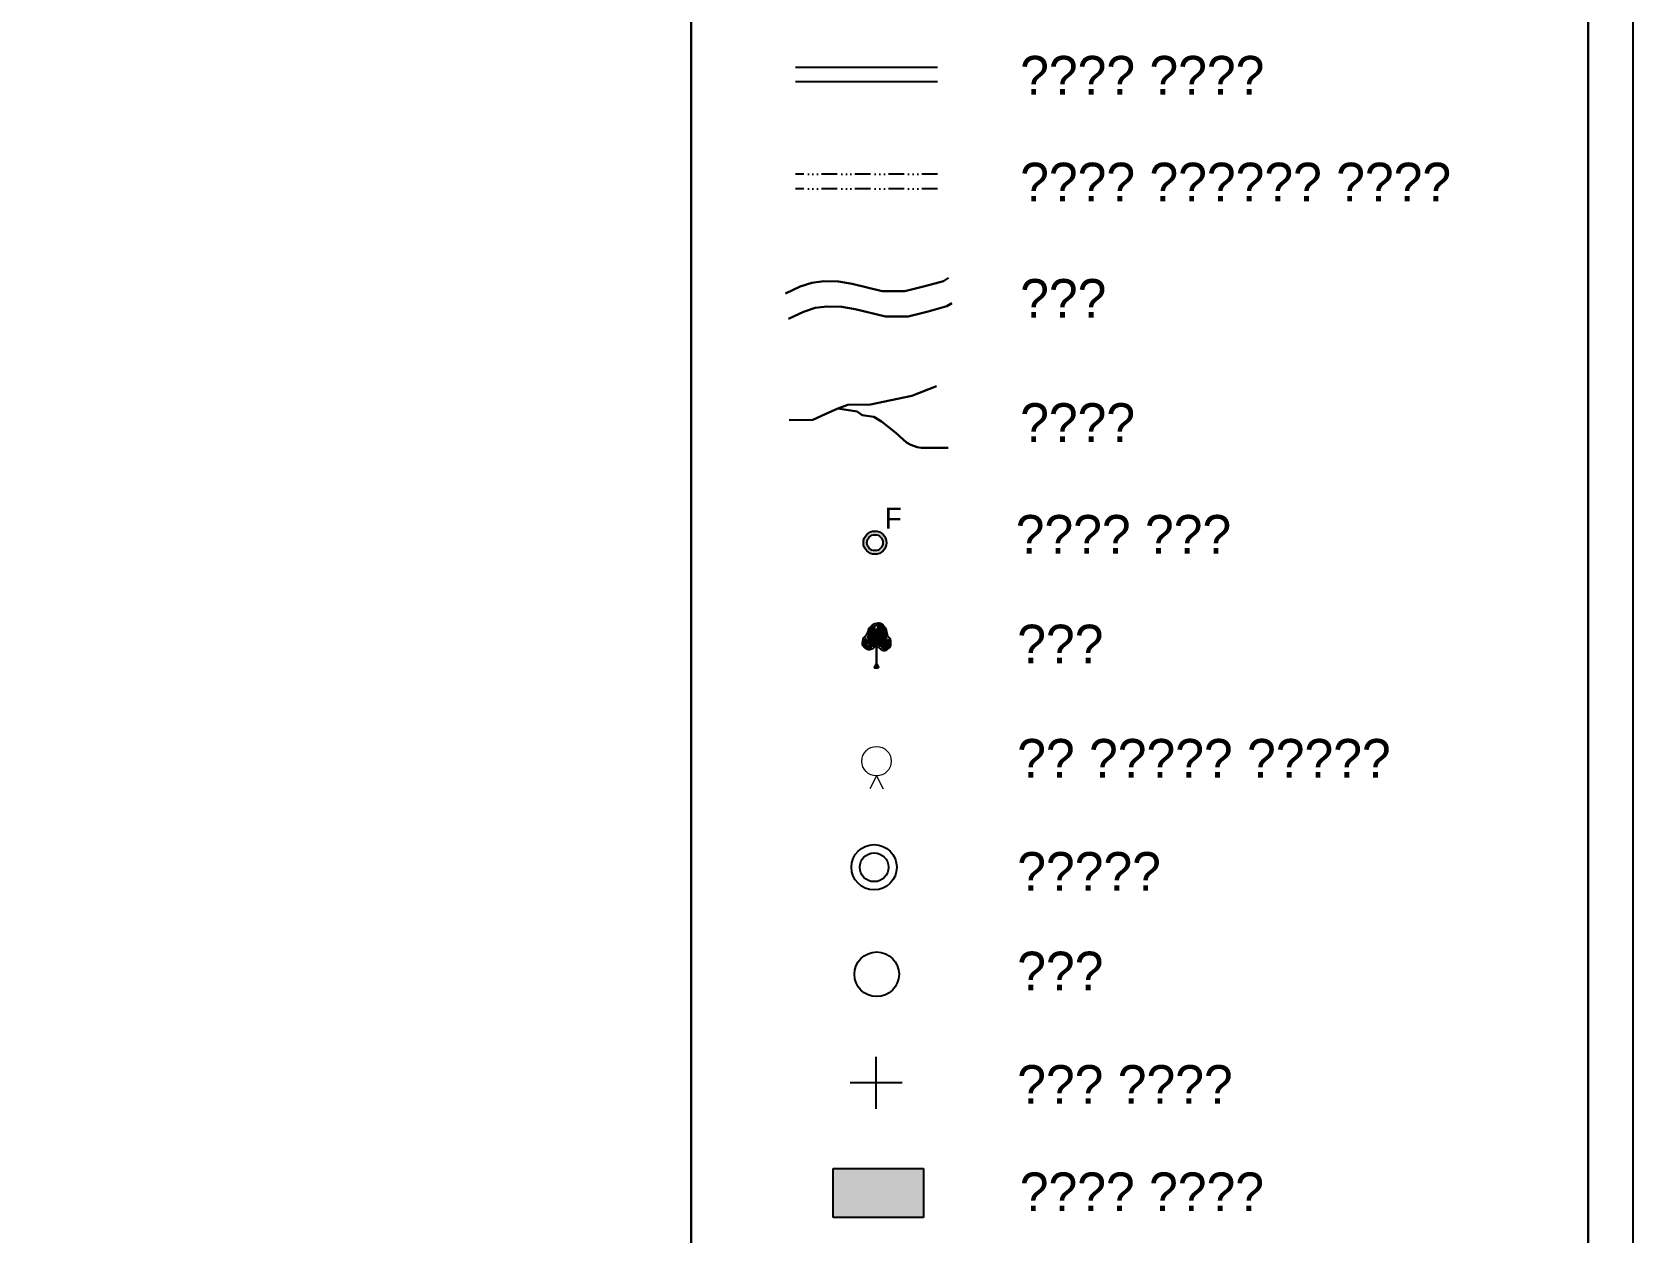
# Model space of a CAD drawing. Header units: millimetres. Extents: x -7 to 1312, y -1689 to 709.
# Drawn here: x 826.5 to 1070.7, y 353.3 to 536.4 of the extents above; entities that cross this region are included whole.
import ezdxf

# ---------------------------------------------------------------- set-up
doc = ezdxf.new("R2010")
doc.units = ezdxf.units.MM
doc.linetypes.add('ACAD_ISO14W100', pattern=[24, 12, -3, 0, -3, 0, -3, 0, -3])
for name, color, linetype in [('Image', 7, 'Continuous'), ('Legend', 250, 'Continuous'), ('Sym_F', 250, 'Continuous'), ('Sym_Seemachinh', 250, 'Continuous'), ('Sym_Shivchinh', 250, 'Continuous'), ('Sym_STONE', 250, 'Continuous'), ('Sym_Tree', 92, 'Continuous')]:
    doc.layers.add(name, color=color, linetype=linetype)
doc.styles.add('MtXpl_Mangal', font='mangal.ttf')
doc.styles.add('MtXpl_Sakal_Marathi', font='Sakal Marathi_N_Ship.TTF')
doc.styles.get("Standard").update_dxf_attribs({"font": 'SakalBharati.ttf'})
picture_1 = doc.add_image_def('image1.jpg', size_in_pixel=(14599, 11063))

# ---------------------------------------------------------------- blocks, each defined once
blk = doc.blocks.new('F')
at = {"layer": 'Sym_F'}
h = blk.add_hatch(color=256, dxfattribs=at)
h.paths.add_polyline_path([(-1, 0, 1), (1, 0, 1)])
h.paths.add_polyline_path([(0.69, 0, -1), (-0.69, 0, -1)], flags=16)
for radius in [1, 0.688]:
    blk.add_circle((0, 0), radius, dxfattribs=at)
at = {"layer": 'Sym_F', "linetype": 'Continuous'}
blk.add_text('F', height=1.8, dxfattribs=at).set_placement((0.85, 1.21, 1058.35))
blk = doc.blocks.new('Tree')
at = {"layer": 'Sym_Tree'}
for p, q in [((0.1, 3), (0, 2.99)), ((-0.16, 0), (0.13, 0))]:
    blk.add_line(p, q, dxfattribs=at)
at = {"layer": 'Sym_Tree', "color": 82, "const_width": 0.8}
for points in [[(-0.14, 1.47), (-0.1, 2.62)], [(-0.1, 1.46), (-0.06, 2.62)], [(0.05, 1.63), (0.1, 2.79)], [(0.2, 1.44), (0.24, 2.6)], [(-0.43, 1.74), (-0.28, 1.52)], [(-0.2, 1.68), (-0.05, 1.47)], [(0.6, 1.63), (0.38, 1.49)], [(0.44, 1.73), (0.59, 1.51)]]:
    blk.add_lwpolyline(points, dxfattribs=at)
at = {"layer": 'Sym_Tree', "color": 34}
blk.add_lwpolyline([(0, 0, 0.48, 0.16, 0), (0, 0.29, 0.16, 0.16, 0), (0, 1.48, 0.16, 0.16, 0)], format="xyseb", dxfattribs=at)
at = {"layer": 'Sym_Tree', "color": 82}
blk.add_open_spline([(-0.1, 1.43), (-0.17, 1.36), (-0.27, 1.24), (-0.46, 1.2), (-0.64, 1.21), (-0.79, 1.36), (-0.99, 1.53), (-0.9, 1.8), (-0.9, 2.07), (-0.59, 2.22), (-0.58, 2.58), (-0.35, 2.82), (-0.17, 2.98), (-0.04, 2.99), (0, 2.99)], degree=3, knots=[0, 0, 0, 0, 0.357151, 0.545743, 0.741494, 0.970117, 1.319935, 1.641608, 1.935314, 2.250626, 2.755061, 3.137005, 3.457298, 3.618487, 3.618487, 3.618487, 3.618487], dxfattribs=at)
blk.add_spline([(0.1, 1.43), (0.3, 1.22), (0.44, 1.16), (0.59, 1.16), (0.75, 1.25), (0.95, 1.45), (0.96, 1.7), (0.93, 1.94), (0.77, 2.13), (0.68, 2.52), (0.52, 2.78), (0.33, 2.96), (0.1, 3)], degree=3, dxfattribs=at)
for points in [[(-0.76, 2.11), (-0.78, 2.09), (-0.69, 2.19)], [(-0.47, 2.16), (-0.52, 1.63), (-0.76, 1.78), (-0.63, 2.04)], [(-0.63, 2.17), (-0.63, 2.23), (-0.74, 2.08)], [(-0.74, 2.14), (-0.74, 2.13), (-0.69, 2.19), (-0.63, 2.23)], [(-0.69, 2.19), (-0.63, 2.23), (-0.74, 2.08), (-0.74, 2.13)], [(-0.74, 2.08), (-0.74, 2.13), (-0.71, 2.1), (-0.63, 2.23)], [(-0.69, 2.19), (-0.69, 2.19), (-0.74, 2.14), (-0.74, 2.13)], [(-0.74, 2.08), (-0.63, 2.11), (-0.55, 2.17), (-0.63, 2.11)], [(-0.71, 2.1), (-0.63, 2.23), (-0.63, 2.17), (-0.58, 2.16)], [(-0.63, 2.14), (-0.63, 2.17), (-0.71, 2.1), (-0.63, 2.14)], [(-0.71, 2.1), (-0.63, 2.14), (-0.63, 2.17), (-0.7, 2.11)], [(-0.63, 2.17), (-0.7, 2.11), (-0.63, 2.14), (-0.63, 2.17)], [(-0.69, 2.19), (-0.63, 2.23), (-0.58, 2.36), (-0.6, 2.36)], [(-0.63, 2.27), (-0.63, 2.27), (-0.69, 2.19), (-0.63, 2.23)], [(-0.49, 2.45), (-0.58, 2.36), (-0.55, 2.17), (-0.63, 2.17)], [(-0.63, 2.17), (-0.63, 2.17), (-0.63, 2.17), (-0.63, 2.23)], [(-0.63, 2.14), (-0.63, 2.17), (-0.62, 2.21), (-0.63, 2.23)], [(-0.55, 2.17), (-0.63, 2.17), (-0.43, 2.16), (-0.22, 2.16)], [(-0.55, 2.17), (-0.63, 2.11), (-0.63, 2.04), (-0.63, 2.11)], [(-0.63, 2.04), (-0.63, 2.11), (-0.63, 2.17)], [(-0.63, 2.17), (-0.63, 2.17), (-0.63, 2.17)], [(-0.63, 2.17), (-0.58, 2.16), (-0.63, 2.14), (-0.63, 2.17)], [(-0.47, 2.16), (-0.55, 2.17), (-0.62, 1.97), (-0.63, 2.04)], [(-0.62, 2.27), (-0.62, 2.21), (-0.54, 2.47), (-0.54, 2.5)], [(-0.58, 2.36), (-0.6, 2.36), (-0.61, 2.32), (-0.62, 2.3)], [(-0.62, 2.24), (-0.62, 2.21), (-0.58, 2.36), (-0.56, 2.28)], [(-0.61, 2.32), (-0.58, 2.36), (-0.62, 2.27), (-0.62, 2.21)], [(-0.61, 2.32), (-0.62, 2.3), (-0.62, 2.24), (-0.62, 2.21)], [(-0.58, 2.36), (-0.56, 2.28), (-0.61, 2.32), (-0.58, 2.36)], [(-0.57, 2.44), (-0.6, 2.36), (-0.49, 2.59), (-0.5, 2.59)], [(-0.55, 2.54), (-0.57, 2.47), (-0.57, 2.44), (-0.6, 2.36)], [(-0.55, 2.48), (-0.55, 2.5), (-0.6, 2.36), (-0.59, 2.36)], [(-0.57, 2.4), (-0.6, 2.36), (-0.57, 2.47), (-0.54, 2.47)], [(-0.58, 2.39), (-0.57, 2.43), (-0.57, 2.4), (-0.6, 2.36)], [(-0.6, 2.36), (-0.59, 2.36), (-0.57, 2.39), (-0.57, 2.4)], [(-0.45, 2.73), (-0.52, 2.6), (-0.55, 2.48), (-0.58, 2.36)], [(-0.39, 2.55), (-0.5, 2.59), (-0.49, 2.45), (-0.58, 2.36)], [(-0.55, 2.48), (-0.58, 2.36), (-0.42, 2.42), (-0.39, 2.55)], [(-0.56, 2.46), (-0.55, 2.54), (-0.58, 2.39), (-0.57, 2.43)], [(-0.57, 2.47), (-0.54, 2.47), (-0.55, 2.54), (-0.57, 2.47)], [(-0.57, 2.39), (-0.57, 2.4), (-0.57, 2.43), (-0.55, 2.5)], [(-0.55, 2.54), (-0.52, 2.6), (-0.56, 2.46), (-0.55, 2.54)], [(-0.39, 2.55), (-0.46, 2.69), (-0.52, 2.6), (-0.55, 2.5)], [(-0.52, 2.6), (-0.55, 2.5), (-0.49, 2.45), (-0.39, 2.55)], [(-0.55, 2.5), (-0.53, 2.57), (-0.52, 2.6), (-0.53, 2.57)], [(-0.52, 2.6), (-0.53, 2.57), (-0.55, 2.54), (-0.52, 2.6)], [(-0.55, 2.54), (-0.55, 2.54), (-0.55, 2.5), (-0.53, 2.57)], [(-0.54, 2.47), (-0.54, 2.5), (-0.55, 2.48), (-0.55, 2.5)], [(-0.55, 2.17), (-0.32, 2.2), (-0.49, 2.45), (-0.38, 2.29)], [(-0.49, 2.45), (-0.38, 2.29), (-0.32, 2.2), (-0.55, 2.17)], [(-0.29, 2.35), (-0.32, 2.2), (-0.55, 2.17), (-0.32, 2.2)], [(-0.32, 2.2), (-0.55, 2.17), (-0.43, 2.16)], [(-0.47, 2.16), (-0.35, 2.09), (-0.47, 2.16), (-0.55, 2.17)], [(0, 2.99), (-0.31, 2.84), (-0.45, 2.73), (-0.52, 2.6)], [(-0.49, 2.59), (-0.5, 2.59), (-0.38, 2.77), (-0.31, 2.84)], [(-0.49, 2.45), (-0.39, 2.55), (-0.39, 2.55), (-0.5, 2.59)], [(-0.26, 2.44), (-0.1, 2.44), (-0.29, 2.35), (-0.49, 2.45)], [(-0.29, 2.35), (-0.49, 2.45), (-0.29, 2.35), (-0.32, 2.2)], [(-0.35, 2.09), (-0.33, 2.16), (-0.47, 2.16), (-0.35, 2.09)], [(-0.42, 2.42), (-0.39, 2.55), (-0.39, 2.55), (-0.46, 2.69)], [(-0.38, 2.77), (-0.31, 2.84), (-0.45, 2.73), (-0.38, 2.77)], [(-0.39, 2.55), (-0.45, 2.66), (-0.41, 2.72), (-0.26, 2.81)], [(-0.45, 2.73), (-0.38, 2.77), (-0.4, 2.72), (-0.42, 2.74)], [(-0.4, 2.72), (-0.42, 2.74), (-0.45, 2.68), (-0.45, 2.66)], [(-0.45, 2.68), (-0.45, 2.66), (-0.43, 2.7), (-0.4, 2.72)], [(-0.41, 2.69), (-0.44, 2.68), (-0.45, 2.66), (-0.41, 2.69)], [(-0.45, 2.66), (-0.41, 2.69), (-0.07, 2.53), (0.05, 2.48)], [(-0.41, 2.69), (-0.41, 2.71), (-0.41, 2.69), (-0.44, 2.68)], [(-0.43, 2.7), (-0.4, 2.72), (0, 2.99), (-0.09, 2.98)], [(-0.43, 2.16), (-0.22, 2.16), (0.02, 2.32), (0.07, 2.48)], [(-0.41, 2.65), (-0.25, 2.61), (-0.26, 2.81), (0.06, 2.94)], [(-0.41, 2.72), (-0.26, 2.81), (-0.25, 2.61), (-0.41, 2.69)], [(-0.3, 2.8), (-0.26, 2.81), (-0.41, 2.69), (-0.41, 2.71)], [(-0.25, 2.61), (-0.41, 2.69), (-0.41, 2.65), (-0.25, 2.61)], [(-0.28, 2.82), (-0.37, 2.77), (-0.4, 2.72), (-0.28, 2.82)], [(-0.27, 2.82), (-0.37, 2.77), (-0.39, 2.71), (-0.37, 2.69)], [(-0.39, 2.71), (-0.37, 2.69), (-0.3, 2.8), (-0.26, 2.81)], [(-0.26, 2.81), (0.06, 2.94), (-0.27, 2.82), (-0.37, 2.77)], [(-0.31, 2.84), (-0.18, 2.9), (-0.28, 2.82), (-0.37, 2.77)], [(0.27, 1.83), (-0.21, 1.81), (-0.27, 2.16), (-0.32, 1.63)], [(-0.18, 2.9), (-0.17, 2.95), (-0.25, 2.9), (-0.31, 2.84)], [(-0.25, 2.9), (-0.31, 2.84), (-0.18, 2.9), (-0.24, 2.9)], [(-0.18, 2.9), (-0.24, 2.9), (-0.31, 2.84), (-0.18, 2.9)], [(-0.26, 2.44), (-0.29, 2.35), (-0.29, 2.35), (-0.26, 2.44)], [(0.2, 2.99), (-0.06, 2.82), (-0.26, 2.82), (0, 2.99)], [(-0.26, 2.82), (0, 2.99), (0.09, 2.99), (0.04, 2.93)], [(-0.07, 2.53), (0.05, 2.48), (-0.26, 2.44), (-0.1, 2.44)], [(0, 2.99), (-0.09, 2.98), (-0.17, 2.95), (-0.25, 2.9)], [(-0.17, 2.95), (-0.25, 2.9), (-0.12, 2.96), (-0.09, 2.98)], [(-0.1, 2.97), (-0.12, 2.96), (-0.25, 2.9), (-0.18, 2.9)], [(-0.1, 2.97), (-0.18, 2.9), (-0.18, 2.93), (-0.25, 2.9)], [(-0.18, 2.93), (-0.25, 2.9), (-0.18, 2.9), (-0.17, 2.95)], [(0.28, 2.6), (-0.05, 2.61), (-0.19, 2.55), (-0.24, 2.66)], [(-0.09, 2.35), (-0.06, 2.44), (0.27, 1.83), (-0.21, 1.81)], [(-0.2, 2.72), (-0.08, 2.82), (0.2, 2.99), (0.28, 2.6)], [(-0.06, 2.79), (-0.06, 2.82), (-0.2, 2.72), (-0.08, 2.82)], [(-0.12, 2.96), (-0.09, 2.98), (-0.18, 2.95), (-0.09, 2.98)], [(-0.18, 2.95), (-0.09, 2.98), (-0.1, 2.97), (-0.12, 2.96)], [(-0.13, 2.95), (-0.13, 2.95), (-0.1, 2.97), (-0.18, 2.9)], [(-0.13, 2.96), (-0.13, 2.96), (-0.18, 2.95), (-0.18, 2.9)], [(-0.18, 2.95), (-0.18, 2.9), (-0.13, 2.96), (-0.14, 2.95)], [(-0.13, 2.96), (-0.14, 2.95), (-0.13, 2.95)], [(0.28, 2.6), (-0.05, 2.61), (-0.06, 2.44), (-0.09, 2.35)], [(0, 2.99), (0.1, 3), (0.2, 2.99), (-0.06, 2.82)], [(0.2, 2.99), (0.28, 2.6), (-0.05, 2.61), (-0.06, 2.81)], [(0.37, 2.93), (0.29, 2.97), (-0.06, 2.81), (-0.06, 2.8)], [(-0.06, 2.81), (-0.06, 2.8), (-0.06, 2.82)], [(-0.06, 2.82), (-0.06, 2.82), (-0.06, 2.79), (-0.06, 2.82)], [(-0.05, 2.61), (-0.06, 2.81), (0.28, 2.6), (-0.05, 2.61)], [(0.22, 2.32), (0.27, 2.48), (0.28, 2.6), (-0.05, 2.61)], [(0.09, 2.99), (0.04, 2.93), (-0.03, 2.91), (0.02, 2.96)], [(-0.03, 2.91), (-0.02, 2.94), (0.02, 2.96), (0, 2.99)], [(-0.03, 2.91), (0.02, 2.96), (0.04, 2.93), (-0.03, 2.91)], [(0.04, 2.93), (-0.03, 2.91), (-0.02, 2.94), (0.02, 2.96)], [(0.41, 2.32), (0.39, 2.41), (-0.01, 1.85), (0.46, 1.77)], [(0.02, 2.96), (0, 2.99), (0.09, 2.99), (0.02, 2.96)], [(0.09, 2.99), (0.02, 2.96), (0.1, 3), (0.2, 2.99)], [(0.1, 2.32), (0.07, 2.49), (0.08, 2.61), (0.41, 2.58)], [(0.52, 2.11), (0.31, 2.14), (0.1, 2.32), (0.07, 2.49)], [(0.57, 2.67), (0.46, 2.79), (0.2, 2.99), (0.08, 2.61)], [(0.2, 2.99), (0.08, 2.61), (0.41, 2.58), (0.45, 2.78)], [(0.41, 2.58), (0.45, 2.78), (0.08, 2.61), (0.41, 2.58)], [(0.08, 2.61), (0.41, 2.58), (0.39, 2.41), (0.41, 2.32)], [(0.08, 2.61), (0.41, 2.58), (0.54, 2.5), (0.6, 2.6)], [(0.12, 2.95), (0.09, 2.97), (0.17, 2.93), (0.09, 2.97)], [(0.17, 2.93), (0.09, 2.97), (0.1, 2.96), (0.12, 2.95)], [(0.6, 2.6), (0.57, 2.64), (0.21, 2.53), (0.09, 2.49)], [(0.21, 2.53), (0.09, 2.49), (0.39, 2.41), (0.23, 2.43)], [(0.1, 3), (0.2, 2.99), (0.32, 2.95), (0.29, 2.97)], [(0.12, 2.95), (0.14, 2.94), (0.13, 2.94)], [(0.56, 2.6), (0.41, 2.58), (0.45, 2.78), (0.14, 2.95)], [(0.45, 2.78), (0.14, 2.95), (0.45, 2.78), (0.54, 2.73)], [(0.2, 2.99), (0.5, 2.8), (0.62, 2.67), (0.67, 2.54)], [(0.6, 2.65), (0.57, 2.67), (0.2, 2.99), (0.29, 2.97)], [(0.2, 2.99), (0.29, 2.97), (0.37, 2.93), (0.44, 2.87)], [(0.39, 2.41), (0.23, 2.43), (0.41, 2.32), (0.62, 2.39)], [(0.37, 2.93), (0.44, 2.87), (0.32, 2.95), (0.29, 2.97)], [(0.3, 2.96), (0.32, 2.95), (0.44, 2.87), (0.38, 2.88)], [(0.33, 2.94), (0.33, 2.94), (0.3, 2.96), (0.38, 2.88)], [(0.3, 2.96), (0.38, 2.88), (0.37, 2.91), (0.44, 2.87)], [(0.44, 2.87), (0.38, 2.88), (0.33, 2.94), (0.33, 2.95)], [(0.33, 2.94), (0.33, 2.95), (0.37, 2.93), (0.38, 2.88)], [(0.37, 2.93), (0.38, 2.88), (0.33, 2.95), (0.34, 2.94)], [(0.37, 2.91), (0.44, 2.87), (0.38, 2.88), (0.37, 2.93)], [(0.38, 2.88), (0.37, 2.93), (0.44, 2.87), (0.5, 2.8)], [(0.44, 2.87), (0.5, 2.8), (0.38, 2.88), (0.43, 2.87)], [(0.38, 2.88), (0.43, 2.87), (0.5, 2.8), (0.38, 2.88)], [(0.5, 2.8), (0.38, 2.88), (0.46, 2.79), (0.54, 2.73)], [(0.39, 2.41), (0.41, 2.32), (0.41, 2.32), (0.39, 2.41)], [(0.58, 2.67), (0.45, 2.78), (0.41, 2.58), (0.57, 2.64)], [(0.41, 2.58), (0.57, 2.64), (0.56, 2.6), (0.41, 2.58)], [(0.41, 2.32), (0.62, 2.39), (0.41, 2.32), (0.42, 2.16)], [(0.41, 2.32), (0.42, 2.16), (0.65, 2.11), (0.42, 2.16)], [(0.65, 2.11), (0.42, 2.16), (0.62, 2.39), (0.49, 2.25)], [(0.62, 2.39), (0.49, 2.25), (0.42, 2.16), (0.65, 2.11)], [(0.42, 2.16), (0.65, 2.11), (0.52, 2.11)], [(0.54, 2.5), (0.6, 2.6), (0.58, 2.67), (0.45, 2.78)], [(0.45, 2.78), (0.54, 2.73), (0.55, 2.66), (0.53, 2.65)], [(0.55, 2.66), (0.53, 2.65), (0.47, 2.76), (0.45, 2.78)], [(0.47, 2.76), (0.45, 2.78), (0.57, 2.64), (0.58, 2.66)], [(0.46, 2.79), (0.54, 2.73), (0.57, 2.67), (0.46, 2.79)], [(0.47, 2.54), (0.48, 2.5), (0.49, 2.47), (0.47, 2.54)], [(0.64, 2.53), (0.65, 2.53), (0.55, 2.72), (0.5, 2.8)], [(0.55, 2.72), (0.5, 2.8), (0.62, 2.67), (0.55, 2.72)], [(0.55, 2.37), (0.54, 2.5), (0.54, 2.5), (0.62, 2.64)], [(0.54, 2.5), (0.62, 2.64), (0.67, 2.54), (0.68, 2.43)], [(0.67, 2.54), (0.68, 2.43), (0.62, 2.39), (0.54, 2.5)], [(0.62, 2.39), (0.54, 2.5), (0.54, 2.5), (0.65, 2.53)], [(0.54, 2.5), (0.65, 2.53), (0.62, 2.39), (0.7, 2.29)], [(0.69, 2.41), (0.7, 2.29), (0.55, 2.37), (0.54, 2.5)], [(0.62, 2.67), (0.55, 2.72), (0.57, 2.67), (0.59, 2.69)], [(0.57, 2.67), (0.59, 2.69), (0.61, 2.62), (0.6, 2.6)], [(0.61, 2.62), (0.6, 2.6), (0.6, 2.65), (0.57, 2.67)], [(0.57, 2.64), (0.58, 2.66), (0.57, 2.64), (0.6, 2.62)], [(0.57, 2.64), (0.6, 2.62), (0.6, 2.6), (0.57, 2.64)], [(0.62, 2.67), (0.67, 2.54), (0.69, 2.41), (0.7, 2.29)], [(0.62, 2.39), (0.7, 2.29), (0.65, 2.11), (0.72, 2.09)], [(0.7, 2.37), (0.72, 2.29), (0.64, 2.53), (0.65, 2.53)], [(0.68, 2.43), (0.68, 2.5), (0.67, 2.54), (0.68, 2.5)], [(0.69, 2.47), (0.67, 2.54), (0.69, 2.4), (0.69, 2.47)], [(0.73, 2.19), (0.72, 2.14), (0.68, 2.41), (0.67, 2.43)], [(0.68, 2.41), (0.67, 2.43), (0.69, 2.41), (0.68, 2.43)], [(0.73, 2.17), (0.72, 2.14), (0.7, 2.29), (0.67, 2.21)], [(0.7, 2.29), (0.67, 2.21), (0.72, 2.25), (0.7, 2.29)], [(0.69, 2.47), (0.69, 2.47), (0.68, 2.43), (0.68, 2.5)], [(0.7, 2.4), (0.68, 2.41), (0.69, 2.47), (0.7, 2.4)], [(0.69, 2.41), (0.68, 2.43), (0.72, 2.29), (0.7, 2.29)], [(0.7, 2.32), (0.7, 2.33), (0.69, 2.36), (0.68, 2.43)], [(0.7, 2.33), (0.72, 2.29), (0.7, 2.4), (0.68, 2.41)], [(0.69, 2.4), (0.69, 2.47), (0.7, 2.32), (0.69, 2.36)], [(0.69, 2.47), (0.7, 2.4), (0.7, 2.37), (0.72, 2.29)], [(0.7, 2.32), (0.69, 2.36), (0.7, 2.33), (0.72, 2.29)], [(0.72, 2.29), (0.7, 2.29), (0.7, 2.32), (0.7, 2.33)], [(0.79, 2.11), (0.73, 2.15), (0.7, 2.29), (0.72, 2.29)], [(0.7, 2.29), (0.72, 2.29), (0.72, 2.25), (0.73, 2.22)], [(0.72, 2.25), (0.7, 2.29), (0.73, 2.19), (0.72, 2.14)], [(0.72, 2.25), (0.73, 2.22), (0.73, 2.17), (0.72, 2.14)], [(0.74, 2.2), (0.74, 2.2), (0.79, 2.11), (0.73, 2.15)], [(-0.83, 1.97), (-0.9, 1.88), (-0.95, 1.62), (-0.58, 1.59)], [(-0.92, 1.7), (-0.95, 1.62), (-0.9, 1.88), (-0.93, 1.7)], [(-0.92, 1.7), (-0.92, 1.7), (-0.92, 1.7), (-0.95, 1.62)], [(-0.95, 1.62), (-0.58, 1.59), (-0.59, 1.22), (-0.67, 1.26)], [(-0.89, 1.45), (-0.93, 1.53), (-0.95, 1.62), (-0.66, 1.29)], [(-0.95, 1.62), (-0.66, 1.29), (-0.67, 1.27), (-0.76, 1.35)], [(-0.73, 1.36), (-0.76, 1.35), (-0.95, 1.62), (-0.73, 1.36)], [(-0.95, 1.62), (-0.73, 1.36), (-0.73, 1.36), (-0.93, 1.53)], [(-0.87, 1.44), (-0.93, 1.53), (-0.93, 1.53), (-0.95, 1.62)], [(-0.93, 1.53), (-0.95, 1.62), (-0.93, 1.54), (-0.91, 1.51)], [(-0.93, 1.54), (-0.91, 1.51), (-0.9, 1.88), (-0.87, 1.85)], [(-0.9, 1.88), (-0.93, 1.7), (-0.87, 1.85), (-0.87, 1.86)], [(-0.59, 1.22), (-0.67, 1.26), (-0.89, 1.45), (-0.93, 1.53)], [(-0.73, 1.36), (-0.93, 1.53), (-0.87, 1.44), (-0.93, 1.53)], [(-0.9, 1.88), (-0.87, 1.85), (-0.92, 1.7)], [(-0.85, 2.05), (-0.88, 1.99), (-0.89, 1.93), (-0.9, 1.88)], [(-0.77, 2.05), (-0.76, 1.78), (-0.9, 1.89), (-0.76, 1.78)], [(-0.89, 1.93), (-0.9, 1.88), (-0.82, 1.85), (-0.74, 2.01)], [(-0.9, 1.89), (-0.76, 1.78), (-0.69, 1.97), (-0.74, 2.01)], [(-0.85, 1.96), (-0.85, 1.96), (-0.83, 1.97), (-0.9, 1.88)], [(-0.85, 1.96), (-0.89, 1.94), (-0.86, 1.95), (-0.87, 2)], [(-0.86, 1.95), (-0.87, 2), (-0.88, 1.94), (-0.89, 1.94)], [(-0.88, 1.94), (-0.89, 1.94), (-0.89, 1.93), (-0.85, 1.97)], [(-0.89, 1.93), (-0.85, 1.97), (-0.85, 1.97)], [(-0.88, 1.91), (-0.88, 1.91), (-0.85, 1.96), (-0.89, 1.94)], [(-0.74, 2.08), (-0.77, 2.08), (-0.85, 2.05), (-0.88, 1.99)], [(-0.78, 2.04), (-0.82, 2.04), (-0.87, 2), (-0.88, 1.91)], [(-0.87, 2), (-0.88, 1.91), (-0.84, 1.97), (-0.83, 2.02)], [(-0.84, 1.94), (-0.84, 1.97), (-0.88, 1.91)], [(-0.83, 2.02), (-0.82, 2.04), (-0.87, 2), (-0.85, 2.05)], [(-0.87, 2), (-0.85, 2.05), (-0.84, 1.94), (-0.84, 1.97)], [(-0.86, 1.89), (-0.69, 1.93), (-0.85, 1.91), (-0.87, 1.85)], [(-0.85, 1.91), (-0.87, 1.85), (-0.85, 1.77), (-0.82, 1.83)], [(-0.85, 1.84), (-0.84, 1.87), (-0.87, 1.44), (-0.81, 1.4)], [(-0.87, 1.85), (-0.87, 1.86), (-0.58, 1.59), (-0.65, 1.65)], [(-0.87, 1.44), (-0.81, 1.4), (-0.67, 1.26), (-0.76, 1.34)], [(-0.82, 1.83), (-0.81, 1.8), (-0.86, 1.89), (-0.69, 1.93)], [(-0.8, 2.04), (-0.55, 2.12), (-0.85, 2.05), (-0.82, 2.08)], [(-0.85, 2.05), (-0.82, 2.08), (-0.8, 2.1), (-0.77, 2.12)], [(-0.85, 1.97), (-0.85, 1.97), (-0.85, 1.96)], [(-0.85, 1.77), (-0.82, 1.83), (-0.85, 1.84), (-0.84, 1.87)], [(-0.78, 2.02), (-0.84, 1.97), (-0.75, 2.03), (-0.77, 2.05)], [(-0.84, 1.97), (-0.83, 2.02), (-0.78, 2.04)], [(-0.82, 1.85), (-0.74, 2.01), (-0.78, 2.02), (-0.84, 1.97)], [(-0.78, 2.04), (-0.78, 2.04), (-0.83, 2.02), (-0.82, 2.04)], [(-0.77, 2.12), (-0.8, 2.1), (-0.82, 2.08), (-0.78, 2.09)], [(-0.82, 2.08), (-0.78, 2.09), (-0.77, 2.08), (-0.74, 2.08)], [(-0.76, 2.04), (-0.73, 2.06), (-0.78, 2.04), (-0.82, 2.04)], [(-0.76, 1.78), (-0.76, 1.78), (-0.79, 1.69), (-0.82, 1.85)], [(-0.79, 1.69), (-0.82, 1.85), (-0.65, 1.65), (-0.77, 1.77)], [(-0.75, 1.77), (-0.81, 1.8), (-0.82, 1.83), (-0.81, 1.8)], [(-0.77, 1.77), (-0.73, 1.75), (-0.75, 1.77), (-0.81, 1.8)], [(-0.73, 1.32), (-0.71, 1.39), (-0.81, 1.4), (-0.73, 1.36)], [(-0.81, 1.4), (-0.73, 1.36), (-0.66, 1.29), (-0.7, 1.32)], [(-0.8, 2.1), (-0.77, 2.12), (-0.74, 2.14), (-0.73, 2.09)], [(-0.74, 2.14), (-0.73, 2.09), (-0.77, 2.08), (-0.8, 2.1)], [(-0.75, 2.03), (-0.77, 2.05), (-0.8, 2.04), (-0.55, 2.12)], [(-0.77, 2.08), (-0.8, 2.1), (-0.77, 2.12), (-0.77, 2.1)], [(-0.8, 2.1), (-0.77, 2.1), (-0.77, 2.12), (-0.8, 2.1)], [(-0.77, 2.1), (-0.77, 2.1), (-0.8, 2.1), (-0.77, 2.1)], [(-0.76, 1.35), (-0.73, 1.36), (-0.79, 1.37), (-0.77, 1.35)], [(-0.79, 1.37), (-0.77, 1.35), (-0.77, 1.35), (-0.67, 1.27)], [(-0.73, 2.09), (-0.77, 2.1), (-0.76, 2.11), (-0.78, 2.09)], [(-0.77, 2.12), (-0.77, 2.1), (-0.77, 2.12), (-0.76, 2.11)], [(-0.77, 2.12), (-0.76, 2.11), (-0.77, 2.1)], [(-0.77, 2.08), (-0.74, 2.08), (-0.73, 2.09), (-0.77, 2.1)], [(-0.74, 2.08), (-0.74, 2.08), (-0.74, 2.08), (-0.77, 2.08)], [(-0.69, 1.97), (-0.73, 2.06), (-0.77, 2.05), (-0.76, 1.78)], [(-0.73, 2.06), (-0.73, 2.01), (-0.77, 2.05), (-0.73, 2.06)], [(-0.77, 2.05), (-0.73, 2.06), (-0.73, 2.02), (-0.77, 2.03)], [(-0.73, 2.02), (-0.77, 2.03), (-0.73, 2.02), (-0.73, 2.06)], [(-0.62, 1.85), (-0.72, 1.75), (-0.77, 1.77), (-0.73, 1.75)], [(-0.65, 1.65), (-0.77, 1.77), (-0.76, 1.78), (-0.65, 1.71)], [(-0.77, 1.35), (-0.67, 1.27), (-0.73, 1.32), (-0.71, 1.39)], [(-0.67, 1.27), (-0.76, 1.34), (-0.77, 1.35), (-0.73, 1.36)], [(-0.77, 1.35), (-0.73, 1.36), (-0.59, 1.22), (-0.49, 1.21)], [(-0.52, 1.63), (-0.76, 1.78), (-0.74, 2.08), (-0.63, 2.11)], [(-0.73, 2.02), (-0.73, 2.06), (-0.76, 2.04), (-0.73, 2.06)], [(-0.76, 1.78), (-0.63, 2.04), (-0.65, 1.68), (-0.65, 1.53)], [(-0.7, 1.93), (-0.76, 1.78), (-0.74, 2.01), (-0.69, 1.97)], [(-0.69, 1.97), (-0.66, 1.92), (-0.76, 1.78), (-0.69, 1.93)], [(-0.7, 1.93), (-0.74, 1.95), (-0.7, 1.93), (-0.76, 1.96)], [(-0.7, 1.93), (-0.76, 1.96), (-0.7, 1.93), (-0.76, 1.78)], [(-0.76, 1.78), (-0.69, 1.93), (-0.7, 1.93), (-0.74, 1.95)], [(-0.76, 1.78), (-0.76, 1.78), (-0.62, 1.85), (-0.72, 1.75)], [(-0.58, 1.59), (-0.65, 1.65), (-0.53, 1.84), (-0.76, 1.78)], [(-0.53, 1.84), (-0.76, 1.78), (-0.76, 1.78)], [(-0.76, 1.78), (-0.65, 1.71), (-0.76, 1.78), (-0.69, 1.79)], [(-0.76, 1.78), (-0.69, 1.79), (-0.76, 1.78)], [(-0.52, 1.63), (-0.65, 1.68), (-0.52, 1.63), (-0.76, 1.78)], [(-0.67, 1.27), (-0.76, 1.35), (-0.73, 1.36), (-0.76, 1.35)], [(-0.73, 1.36), (-0.76, 1.35), (-0.73, 1.36), (-0.76, 1.35)], [(-0.67, 1.26), (-0.76, 1.34), (-0.76, 1.35), (-0.73, 1.36)], [(-0.68, 1.31), (-0.68, 1.3), (-0.67, 1.27), (-0.76, 1.34)], [(-0.74, 2.08), (-0.74, 2.08), (-0.74, 2.08)], [(-0.74, 2.08), (-0.74, 2.08), (-0.74, 2.08)], [(-0.74, 2.01), (-0.71, 2.03), (-0.73, 2.06), (-0.73, 2.01)], [(-0.74, 2.01), (-0.69, 1.97), (-0.74, 2.01), (-0.71, 2.03)], [(-0.69, 1.97), (-0.74, 2.01), (-0.69, 1.97), (-0.74, 1.95)], [(-0.69, 1.97), (-0.74, 1.95), (-0.69, 1.97), (-0.66, 1.92)], [(-0.64, 2.09), (-0.63, 2.04), (-0.69, 1.97), (-0.73, 2.06)], [(-0.66, 1.29), (-0.7, 1.32), (-0.67, 1.27), (-0.64, 1.3)], [(-0.63, 2.04), (-0.64, 2.09), (-0.68, 1.95), (-0.69, 1.97)], [(-0.68, 1.95), (-0.69, 1.97), (-0.62, 1.97), (-0.64, 1.94)], [(-0.67, 1.27), (-0.64, 1.3), (-0.68, 1.31), (-0.68, 1.3)], [(-0.66, 1.92), (-0.64, 1.94), (-0.63, 2.04), (-0.64, 2.09)], [(-0.64, 1.88), (-0.6, 1.86), (-0.66, 1.92), (-0.64, 1.94)], [(-0.24, 1.29), (-0.1, 1.43), (-0.52, 1.63), (-0.66, 1.31)], [(-0.52, 1.63), (-0.66, 1.31), (-0.31, 1.38), (-0.51, 1.22)], [(-0.65, 1.68), (-0.65, 1.53), (-0.65, 1.53), (-0.53, 1.53)], [(-0.65, 1.53), (-0.53, 1.53), (-0.52, 1.63), (-0.65, 1.68)], [(-0.62, 1.97), (-0.63, 2.04), (-0.63, 2.04), (-0.64, 2.09)], [(-0.63, 2.04), (-0.64, 2.09), (-0.64, 2.09), (-0.59, 2.09)], [(-0.64, 2.09), (-0.59, 2.09), (-0.64, 2.09), (-0.63, 2.04)], [(-0.62, 1.97), (-0.64, 1.94), (-0.52, 1.63), (-0.59, 1.62)], [(-0.62, 1.85), (-0.64, 1.88), (-0.64, 1.94), (-0.6, 1.86)], [(-0.64, 1.94), (-0.6, 1.86), (-0.64, 1.94), (-0.6, 1.86)], [(-0.64, 1.94), (-0.6, 1.86), (-0.58, 1.94), (-0.64, 1.94)], [(-0.58, 1.94), (-0.64, 1.94), (-0.64, 1.88), (-0.6, 1.86)], [(-0.52, 1.63), (-0.59, 1.62), (-0.62, 1.85), (-0.64, 1.88)], [(-0.59, 1.22), (-0.49, 1.21), (-0.41, 1.22), (-0.32, 1.24)], [(-0.46, 1.21), (-0.49, 1.21), (-0.59, 1.22), (-0.5, 1.21)], [(-0.31, 1.38), (-0.51, 1.22), (-0.25, 1.3), (-0.31, 1.38)], [(-0.51, 1.22), (-0.46, 1.22), (-0.32, 1.24), (-0.29, 1.27)], [(-0.32, 1.24), (-0.37, 1.24), (-0.49, 1.22), (-0.51, 1.25)], [(-0.49, 1.22), (-0.51, 1.25), (-0.51, 1.22), (-0.46, 1.22)], [(-0.4, 1.22), (-0.4, 1.22), (-0.5, 1.21), (-0.51, 1.22)], [(-0.5, 1.21), (-0.51, 1.22), (-0.45, 1.21), (-0.41, 1.22)], [(-0.25, 1.3), (-0.31, 1.38), (-0.29, 1.27), (-0.49, 1.21)], [(-0.29, 1.27), (-0.49, 1.21), (-0.32, 1.24), (-0.37, 1.24)], [(-0.29, 1.27), (-0.41, 1.22), (-0.45, 1.22), (-0.49, 1.21)], [(-0.45, 1.22), (-0.49, 1.21), (-0.32, 1.24), (-0.29, 1.27)], [(-0.4, 1.21), (-0.45, 1.21), (-0.46, 1.21), (-0.49, 1.21)], [(-0.45, 1.21), (-0.41, 1.22), (-0.4, 1.21), (-0.45, 1.21)], [(-0.43, 2.16), (-0.43, 2.16), (-0.35, 2.09), (-0.33, 2.16)], [(-0.41, 1.22), (-0.32, 1.24), (-0.24, 1.29), (-0.1, 1.43)], [(-0.32, 1.24), (-0.29, 1.27), (-0.29, 1.27), (-0.41, 1.22)], [(-0.4, 1.22), (-0.32, 1.25), (-0.28, 1.26), (-0.29, 1.27)], [(-0.32, 1.25), (-0.3, 1.26), (-0.4, 1.22), (-0.39, 1.24)], [(-0.32, 1.24), (-0.32, 1.24), (-0.4, 1.22), (-0.32, 1.25)], [(-0.32, 1.24), (-0.29, 1.27), (-0.24, 1.29), (-0.28, 1.26)], [(-0.24, 1.29), (-0.29, 1.27), (-0.32, 1.24)], [(-0.28, 1.26), (-0.29, 1.26), (-0.32, 1.25), (-0.3, 1.26)], [(-0.32, 1.24), (-0.32, 1.24), (-0.32, 1.24)], [(-0.24, 1.29), (-0.28, 1.26), (-0.24, 1.29), (-0.29, 1.27)], [(-0.28, 1.26), (-0.29, 1.27), (-0.28, 1.26), (-0.29, 1.26)], [(-0.01, 1.85), (0.46, 1.77), (0.56, 2.11), (0.55, 1.58)], [(0.22, 1.27), (0.1, 1.43), (0.55, 1.58), (0.64, 1.24)], [(0.11, 1.43), (0.1, 1.45), (0.19, 1.39), (0.19, 1.41)], [(0.38, 1.18), (0.3, 1.22), (0.22, 1.27), (0.1, 1.43)], [(0.1, 1.22), (0.1, 1.22), (0.1, 1.22)], [(0.11, 1.43), (0.11, 1.43), (0.19, 1.39), (0.11, 1.43)], [(0.32, 2.11), (0.32, 2.11), (0.23, 2.05), (0.22, 2.12)], [(0.3, 1.22), (0.27, 1.24), (0.23, 1.27), (0.27, 1.24)], [(0.23, 1.27), (0.27, 1.24), (0.23, 1.27), (0.27, 1.24)], [(0.23, 1.27), (0.27, 1.24), (0.3, 1.22)], [(0.31, 1.35), (0.48, 1.17), (0.24, 1.28), (0.31, 1.35)], [(0.24, 1.28), (0.31, 1.35), (0.27, 1.24), (0.47, 1.16)], [(0.27, 1.24), (0.47, 1.16), (0.3, 1.22), (0.34, 1.2)], [(0.48, 1.17), (0.44, 1.17), (0.3, 1.22), (0.27, 1.24)], [(0.3, 1.22), (0.27, 1.24), (0.27, 1.24), (0.38, 1.18)], [(0.27, 1.24), (0.38, 1.18), (0.43, 1.17), (0.47, 1.16)], [(0.43, 1.17), (0.47, 1.16), (0.3, 1.22), (0.27, 1.24)], [(0.27, 1.24), (0.27, 1.24), (0.29, 1.22), (0.28, 1.23)], [(0.57, 1.15), (0.47, 1.16), (0.38, 1.18), (0.3, 1.22)], [(0.3, 1.22), (0.34, 1.2), (0.46, 1.17), (0.49, 1.2)], [(0.65, 2.11), (0.72, 2.09), (0.52, 2.11), (0.31, 2.14)], [(0.55, 1.58), (0.64, 1.24), (0.31, 1.35), (0.48, 1.17)], [(0.37, 1.18), (0.37, 1.18), (0.47, 1.16), (0.48, 1.17)], [(0.47, 1.16), (0.48, 1.17), (0.42, 1.17), (0.38, 1.18)], [(0.43, 2.05), (0.42, 2.12), (0.56, 2.11), (0.43, 2.05)], [(0.44, 1.22), (0.48, 1.24), (0.44, 1.2), (0.42, 1.23)], [(0.44, 1.2), (0.42, 1.23), (0.47, 1.24), (0.46, 1.23)], [(0.56, 2.11), (0.43, 2.05), (0.56, 2.11), (0.65, 2.11)], [(0.56, 1.26), (0.44, 1.2), (0.51, 1.24), (0.5, 1.31)], [(0.6, 1.31), (0.52, 1.28), (0.44, 1.22), (0.48, 1.24)], [(0.58, 1.28), (0.56, 1.26), (0.56, 1.26), (0.44, 1.2)], [(0.44, 1.2), (0.55, 1.25), (0.56, 1.26), (0.52, 1.28)], [(0.44, 1.2), (0.55, 1.26), (0.52, 1.28), (0.55, 1.26)], [(0.47, 1.24), (0.46, 1.23), (0.44, 1.2), (0.55, 1.25)], [(0.46, 1.17), (0.49, 1.2), (0.48, 1.17), (0.44, 1.17)], [(0.44, 1.16), (0.47, 1.16), (0.57, 1.15), (0.47, 1.16)], [(0.67, 1.34), (0.6, 1.31), (0.45, 1.18), (0.55, 1.25)], [(0.45, 1.18), (0.55, 1.25), (0.55, 1.26), (0.52, 1.28)], [(0.76, 1.26), (0.72, 1.28), (0.57, 1.15), (0.47, 1.16)], [(0.51, 1.24), (0.5, 1.31), (0.6, 1.31), (0.52, 1.28)], [(0.52, 1.28), (0.74, 1.43), (0.67, 1.34), (0.74, 1.43)], [(0.55, 1.26), (0.52, 1.28), (0.58, 1.28), (0.56, 1.26)], [(0.52, 1.28), (0.55, 1.26), (0.52, 1.28), (0.55, 1.26)], [(0.68, 1.6), (0.67, 1.46), (0.67, 1.46), (0.54, 1.47)], [(0.67, 1.46), (0.54, 1.47), (0.55, 1.58), (0.68, 1.6)], [(0.56, 2.11), (0.55, 1.58), (0.8, 1.7), (0.71, 1.97)], [(0.55, 1.58), (0.8, 1.7), (0.82, 2), (0.72, 2.03)], [(0.68, 1.9), (0.7, 1.87), (0.55, 1.58), (0.62, 1.56)], [(0.55, 1.58), (0.62, 1.56), (0.68, 1.77), (0.7, 1.81)], [(0.55, 1.58), (0.68, 1.6), (0.55, 1.58), (0.8, 1.7)], [(0.56, 2.11), (0.65, 2.11), (0.68, 1.9), (0.71, 1.97)], [(0.97, 1.51), (0.6, 1.52), (0.57, 1.15), (0.65, 1.18)], [(0.57, 1.15), (0.65, 1.18), (0.89, 1.35), (0.94, 1.43)], [(0.6, 1.52), (0.68, 1.58), (0.58, 1.79), (0.8, 1.7)], [(0.58, 1.79), (0.8, 1.7), (0.8, 1.7)], [(0.9, 1.88), (0.96, 1.78), (0.97, 1.51), (0.6, 1.52)], [(0.92, 1.75), (0.92, 1.76), (0.6, 1.52), (0.68, 1.58)], [(0.83, 1.94), (0.85, 1.96), (0.88, 1.94), (0.64, 2.06)], [(0.88, 1.94), (0.64, 2.06), (0.92, 1.95), (0.9, 1.98)], [(0.7, 1.87), (0.66, 1.79), (0.64, 1.88), (0.7, 1.87)], [(0.64, 1.88), (0.7, 1.87), (0.7, 1.81), (0.66, 1.79)], [(0.89, 1.35), (0.94, 1.43), (0.97, 1.51), (0.64, 1.22)], [(0.97, 1.51), (0.64, 1.22), (0.65, 1.2), (0.75, 1.26)], [(0.82, 2), (0.72, 2.03), (0.65, 2.11), (0.72, 2.03)], [(0.65, 2.11), (0.72, 2.03), (0.71, 1.97), (0.72, 2.03)], [(0.68, 1.77), (0.7, 1.81), (0.7, 1.87), (0.66, 1.79)], [(0.7, 1.87), (0.66, 1.79), (0.7, 1.87), (0.66, 1.79)], [(0.7, 1.81), (0.66, 1.79), (0.72, 1.84), (0.7, 1.87)], [(0.8, 2.01), (0.73, 2.15), (0.72, 2.09), (0.67, 2.1)], [(0.72, 2.09), (0.67, 2.1), (0.72, 2.07), (0.72, 2.09)], [(0.8, 1.7), (0.71, 1.97), (0.68, 1.6), (0.67, 1.46)], [(0.68, 1.9), (0.71, 1.97), (0.71, 1.97), (0.72, 2.02)], [(0.71, 1.97), (0.72, 2.02), (0.72, 2.02), (0.68, 2.02)], [(0.72, 2.02), (0.68, 2.02), (0.72, 2.02), (0.71, 1.97)], [(0.74, 1.88), (0.75, 1.89), (0.68, 1.9), (0.7, 1.87)], [(0.8, 1.7), (0.8, 1.7), (0.68, 1.77), (0.76, 1.66)], [(0.68, 1.77), (0.76, 1.66), (0.81, 1.68), (0.77, 1.67)], [(0.82, 1.6), (0.87, 1.75), (0.68, 1.58), (0.81, 1.68)], [(0.8, 1.7), (0.68, 1.64), (0.8, 1.7), (0.73, 1.71)], [(0.68, 1.58), (0.81, 1.68), (0.8, 1.7), (0.68, 1.64)], [(0.72, 1.84), (0.7, 1.87), (0.71, 1.97), (0.72, 2.02)], [(0.71, 1.97), (0.72, 2.03), (0.72, 2.09)], [(0.71, 1.97), (0.72, 2.02), (0.74, 1.88), (0.75, 1.89)], [(0.72, 2.02), (0.71, 1.97), (0.75, 1.89), (0.81, 1.97)], [(0.72, 2.09), (0.72, 2.09), (0.72, 2.09), (0.73, 2.15)], [(0.72, 2.09), (0.73, 2.15), (0.82, 2)], [(0.72, 2.06), (0.72, 2.09), (0.72, 2.14), (0.73, 2.15)], [(0.72, 2.09), (0.72, 2.09), (0.72, 2.09)], [(0.72, 2.07), (0.72, 2.09), (0.8, 2.01), (0.72, 2.06)], [(0.8, 2.01), (0.72, 2.06), (0.72, 2.09), (0.79, 2.03)], [(0.72, 2.09), (0.79, 2.03), (0.72, 2.06), (0.72, 2.09)], [(0.75, 1.89), (0.81, 1.86), (0.75, 1.89), (0.72, 1.84)], [(0.75, 1.89), (0.72, 1.84), (0.8, 1.7), (0.75, 1.85)], [(0.72, 1.28), (0.75, 1.26), (0.97, 1.51), (0.72, 1.28)], [(0.97, 1.51), (0.72, 1.28), (0.72, 1.28), (0.94, 1.43)], [(0.83, 2.06), (0.83, 2.04), (0.79, 2.11), (0.73, 2.15)], [(0.79, 2.11), (0.73, 2.15), (0.82, 2), (0.83, 2.04)], [(0.82, 2), (0.83, 2.04), (0.8, 2.01), (0.73, 2.15)], [(0.8, 1.7), (0.73, 1.71), (0.8, 1.7)], [(0.75, 1.89), (0.81, 1.97), (0.85, 1.96), (0.8, 1.7)], [(0.81, 1.92), (0.75, 1.89), (0.81, 1.92), (0.79, 1.94)], [(0.96, 1.78), (0.8, 1.7), (0.75, 1.89), (0.81, 1.92)], [(0.75, 1.89), (0.81, 1.92), (0.75, 1.89), (0.81, 1.86)], [(0.76, 1.85), (0.8, 1.7), (0.81, 1.92), (0.75, 1.89)], [(0.8, 1.7), (0.75, 1.85), (0.76, 1.85), (0.81, 1.86)], [(0.87, 1.73), (0.86, 1.71), (0.91, 1.79), (0.75, 1.85)], [(0.91, 1.79), (0.75, 1.85), (0.91, 1.81), (0.92, 1.75)], [(0.76, 1.85), (0.81, 1.86), (0.76, 1.85), (0.83, 1.87)], [(0.76, 1.85), (0.83, 1.87), (0.76, 1.85), (0.8, 1.7)], [(0.81, 1.68), (0.77, 1.67), (0.79, 1.69), (0.86, 1.71)], [(0.84, 2.02), (0.86, 1.99), (0.79, 2.11)], [(0.79, 2.11), (0.79, 2.11), (0.83, 2.06), (0.83, 2.04)], [(0.81, 1.92), (0.79, 1.94), (0.81, 1.97), (0.8, 1.93)], [(0.79, 1.69), (0.86, 1.71), (0.87, 1.73), (0.86, 1.71)], [(0.81, 1.97), (0.8, 1.93), (0.85, 1.96), (0.81, 1.98)], [(0.85, 1.96), (0.8, 1.7), (0.96, 1.78), (0.8, 1.7)], [(0.9, 1.74), (0.89, 1.77), (0.87, 1.34), (0.8, 1.31)], [(0.8, 1.7), (0.8, 1.7), (0.82, 1.6), (0.87, 1.75)], [(0.85, 1.96), (0.81, 1.98), (0.81, 1.93), (0.84, 1.94)], [(0.81, 1.93), (0.84, 1.94), (0.81, 1.93), (0.81, 1.97)], [(0.81, 1.93), (0.81, 1.97), (0.84, 1.95), (0.81, 1.97)], [(0.84, 1.95), (0.81, 1.97), (0.85, 1.94), (0.89, 1.95)], [(0.87, 1.75), (0.81, 1.92), (0.85, 1.93), (0.91, 1.87)], [(0.96, 1.82), (0.96, 1.78), (0.87, 1.75), (0.81, 1.92)], [(0.88, 2), (0.86, 2.03), (0.83, 2.06), (0.82, 2.01)], [(0.83, 2.06), (0.82, 2.01), (0.85, 1.99), (0.88, 2)], [(0.82, 2.01), (0.86, 2), (0.84, 2.02), (0.86, 1.99)], [(0.85, 1.99), (0.82, 2), (0.82, 2.01), (0.86, 2)], [(0.82, 2), (0.82, 2), (0.82, 2)], [(0.82, 2), (0.82, 2), (0.82, 2)], [(0.82, 2), (0.82, 2), (0.82, 2), (0.85, 1.99)], [(0.82, 2), (0.85, 1.99), (0.93, 1.95), (0.95, 1.89)], [(0.9, 1.98), (0.86, 1.99), (0.85, 1.99), (0.82, 2)], [(0.85, 1.93), (0.91, 1.87), (0.83, 1.94), (0.85, 1.96)], [(0.86, 2.03), (0.85, 2), (0.86, 2.03), (0.84, 2.02)], [(0.86, 2.03), (0.84, 2.02), (0.86, 2)], [(0.85, 1.99), (0.88, 2), (0.86, 2.03), (0.85, 2)], [(0.85, 1.94), (0.89, 1.95), (0.94, 1.9), (0.94, 1.81)], [(0.85, 1.94), (0.85, 1.94), (0.9, 1.92), (0.89, 1.95)], [(0.91, 1.87), (0.9, 1.92), (0.85, 1.94)], [(0.92, 1.95), (0.9, 1.98), (0.88, 2), (0.86, 2.03)], [(0.88, 2), (0.86, 2), (0.86, 2.03), (0.88, 2)], [(0.86, 2.03), (0.88, 2), (0.9, 1.98), (0.86, 1.99)], [(0.86, 2), (0.86, 2), (0.88, 2), (0.86, 2)], [(0.91, 1.81), (0.92, 1.75), (0.9, 1.67), (0.87, 1.73)], [(0.9, 1.67), (0.87, 1.73), (0.9, 1.74), (0.89, 1.77)], [(0.87, 1.34), (0.94, 1.43), (0.94, 1.42), (0.97, 1.51)], [(0.9, 1.92), (0.89, 1.95), (0.94, 1.9), (0.93, 1.95)], [(0.94, 1.9), (0.93, 1.95), (0.9, 1.84), (0.91, 1.87)], [(0.94, 1.9), (0.94, 1.81), (0.91, 1.87), (0.9, 1.92)], [(0.91, 1.86), (0.91, 1.86), (0.9, 1.88), (0.96, 1.78)], [(0.9, 1.84), (0.91, 1.87), (0.94, 1.81)], [(0.91, 1.86), (0.95, 1.83), (0.93, 1.85), (0.94, 1.9)], [(0.92, 1.87), (0.92, 1.87), (0.91, 1.86)], [(0.94, 1.81), (0.94, 1.81), (0.91, 1.86), (0.95, 1.83)], [(0.94, 1.84), (0.95, 1.83), (0.95, 1.82), (0.92, 1.87)], [(0.95, 1.82), (0.92, 1.87), (0.92, 1.87)], [(0.94, 1.43), (0.92, 1.41), (0.96, 1.78), (0.92, 1.75)], [(0.96, 1.78), (0.92, 1.75), (0.95, 1.59)], [(0.96, 1.78), (0.97, 1.59), (0.92, 1.75), (0.92, 1.76)], [(0.94, 1.42), (0.97, 1.51), (0.94, 1.43), (0.92, 1.41)], [(0.93, 1.95), (0.95, 1.89), (0.96, 1.82), (0.96, 1.78)], [(0.93, 1.85), (0.94, 1.9), (0.94, 1.84), (0.95, 1.83)], [(0.95, 1.59), (0.97, 1.51), (0.96, 1.78), (0.97, 1.59)], [(0.95, 1.59), (0.95, 1.59), (0.95, 1.59), (0.97, 1.51)]]:
    blk.add_solid(points, dxfattribs=at)
at = {"layer": 'Sym_Tree'}
for points in [[(-0.02, 2.94), (0.02, 2.96), (-0.03, 2.91), (-0.02, 2.94)], [(0.32, 2.95), (0.29, 2.97), (0.37, 2.93), (0.33, 2.95)], [(0.32, 2.95), (0.33, 2.95), (0.37, 2.93), (0.29, 2.97)], [(0.37, 2.93), (0.33, 2.95), (0.32, 2.95), (0.31, 2.95)], [(0.32, 2.95), (0.31, 2.95), (0.32, 2.95), (0.33, 2.95)]]:
    blk.add_solid(points, dxfattribs=at)
blk = doc.blocks.new('EkmotechiVahivat')
at = {"color": 5, "lineweight": 20}
for q in [(-0.45, -1.71), (0.44, -1.71)]:
    blk.add_line((0, -0.82), q, dxfattribs=at)
blk.add_circle((0, 0.18), 1, dxfattribs=at)
blk = doc.blocks.new('Sym_stone')
at = {"layer": 'Sym_STONE'}
blk.add_circle((0, 0), 0.604, dxfattribs=at)
blk = doc.blocks.new('COMPOUND')
at = {"layer": 'Sym_Shivchinh'}
for points in [[(0, -0.195), (0, 0.195)], [(0.195, 0), (-0.195, 0)]]:
    blk.add_lwpolyline(points, dxfattribs=at)
blk = doc.blocks.new('STONESQUAREFILLED')
at = {"layer": 'Sym_Seemachinh'}
blk.add_hatch(color=256, dxfattribs=at).paths.add_polyline_path([(0.382, -0.207), (0.382, 0.207), (-0.382, 0.207), (-0.382, -0.207)])
for p, q in [((-0.382, 0.207), (0.382, 0.207)), ((-0.382, -0.207), (-0.382, 0.207)), ((0.382, 0.207), (0.382, -0.207)), ((0.382, -0.207), (-0.382, -0.207))]:
    blk.add_line(p, q, dxfattribs=at)
blk = doc.blocks.new('WELL PAKKA1')
for radius in [0.862, 0.546]:
    blk.add_circle((0, 0), radius)

msp = doc.modelspace()

# ---------------------------------------------------------------- linework, layer by layer
at = {"layer": 'Legend'}
msp.add_lwpolyline([(-6.81, 709.32), (1070.67, 709.32), (1070.67, -6.81), (-6.81, -6.81)], close=True, dxfattribs=at)
at = {"layer": 'Legend', "lineweight": 30}
msp.add_lwpolyline([(949.05, 0), (0, 0), (0, 702.5), (949.05, 702.5), (1063.86, 702.5), (1063.86, 658.98), (1063.86, 623.52), (1063.86, 605.99), (1063.86, 598.57), (1063.86, 586.41), (1063.86, 137.81), (1063.86, 76.61), (1063.86, 35.51), (1063.86, 0)], close=True, dxfattribs=at)
for points in [[(927.04, 702.5), (927.04, 658.98), (927.04, 623.52), (927.04, 586.41), (927.04, 137.81), (927.04, 76.61), (927.04, 35.51), (927.04, 0)], [(941.96, 477.25), (945.59, 477.31), (947.47, 478.16), (949.37, 479.01), (950.93, 479.58), (954.39, 479.63), (960.68, 480.94), (964.44, 482.44)], [(949.37, 479.01), (952.32, 478.55), (953.08, 478.02), (954.86, 477.76), (956.07, 477.02), (958.21, 475.31), (959.86, 473.84), (960.52, 473.46), (961.47, 473.11), (962.11, 473.01), (966.22, 473.04)]]:
    msp.add_lwpolyline(points, dxfattribs=at)
at = {"layer": 'Legend', "ltscale": 5, "flags": 128}
for points in [[(964.59, 531.03), (942.92, 531.03)], [(964.59, 528.83), (942.92, 528.83)]]:
    msp.add_lwpolyline(points, dxfattribs=at)
at = {"layer": 'Legend', "linetype": 'ACAD_ISO14W100', "ltscale": 0.2, "flags": 128}
for points in [[(964.59, 514.75), (942.92, 514.75)], [(964.59, 512.55), (942.92, 512.55)]]:
    msp.add_lwpolyline(points, dxfattribs=at)
at = {"layer": 'Legend', "color": 5, "lineweight": 30}
for points in [[(941.38, 496.57), (943.65, 497.61), (945.42, 498.21), (947.25, 498.44), (949.48, 498.38), (951.55, 498.03), (956.16, 496.9), (958.2, 496.9), (959.62, 496.9), (961.85, 497.46), (962.66, 497.67), (965.52, 498.46), (966.27, 498.94)], [(941.88, 492.72), (944.15, 493.76), (945.92, 494.36), (947.75, 494.59), (949.98, 494.53), (952.05, 494.17), (956.66, 493.05), (958.7, 493.05), (960.12, 493.05), (962.35, 493.61), (963.16, 493.82), (966.02, 494.61), (966.77, 495.09)]]:
    msp.add_lwpolyline(points, dxfattribs=at)

# ---------------------------------------------------------------- block references
at = {"layer": 'Legend'}
for name, p, xscale, yscale, zscale in [('F', (955.05, 458.56), 1.767756599417975, 1.767756599417975, 1.767756599417975), ('Tree', (955.29, 439.49), 2.262728447255009, 2.262728447255009, 2.262728447255009), ('EkmotechiVahivat', (955.29, 424.83), 2.241397517622032, 2.241397517622032, 2.241397517622032), ('COMPOUND', (955.22, 376.18), 20.36086184939021, 20.36086184939021, 20.36086184939021)]:
    msp.add_blockref(name, p, dxfattribs=dict(at, xscale=xscale, yscale=yscale, zscale=zscale))
for name, p, xscale, yscale, zscale, rotation in [('WELL PAKKA1', (954.92, 409.05), 4.011978232456925, 4.011978232456925, 4.011978232456925, 0.5165374398616034), ('STONESQUAREFILLED', (955.57, 359.37), 18.05569312754903, 18.05569312754903, 18.05569312754903, 180.0575139951048)]:
    msp.add_blockref(name, p, dxfattribs=dict(at, xscale=xscale, yscale=yscale, zscale=zscale, rotation=rotation))
at = {"layer": 'Legend', "lineweight": 30, "xscale": 5.627243392597822, "yscale": 5.627243392597822, "zscale": 5.627243392597822}
msp.add_blockref('Sym_stone', (955.32, 392.73), dxfattribs=at)

# ---------------------------------------------------------------- texts
at = {"layer": 'Legend', "color": 7, "style": 'MtXpl_Mangal'}
for s, height, p in [('पक्का रस्ता', 5.8925, (977.2, 526.91)), ('नविन संपादित रस्ता', 5.8925, (977.2, 510.62)), ('नदी', 5.892, (977.2, 492.88)), ('नाला', 5.892, (977.2, 473.94)), ('कायम दगड', 5.893, (976.52, 456.89)), ('झाड', 5.893, (976.75, 440.16)), ('एक मोटेची विहीर', 5.8925, (976.75, 422.73)), ('विहिर', 5.893, (976.75, 405.48)), ('दगड', 5.893, (976.75, 390.29)), ('शिव चिन्ह', 5.893, (976.75, 372.98))]:
    msp.add_text(s, height=height, dxfattribs=at).set_placement(p)
at = {"layer": 'Legend', "color": 7, "lineweight": 30, "style": 'MtXpl_Sakal_Marathi'}
msp.add_text('सिमा चिन्ह', height=5.893, dxfattribs=at).set_placement((977.14, 356.61))

# ---------------------------------------------------------------- pictures from other files: only their frames are drawn
at = {"layer": 'Image'}
image = msp.add_image(picture_1, insert=(0, 0), size_in_units=(927.04, 702.5), dxfattribs=at)
image.dxf.flags = 7

doc.saveas('drawing.dxf')
